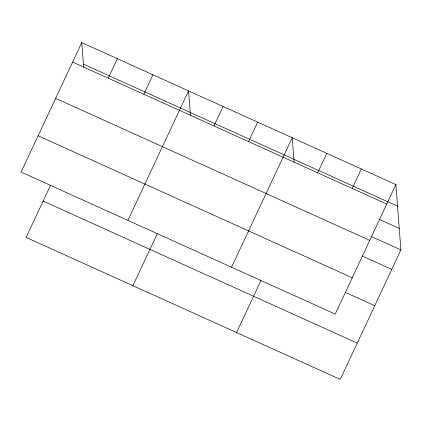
<?xml version="1.0" encoding="UTF-8"?>
<svg xmlns="http://www.w3.org/2000/svg" width="422" height="422" viewBox="0 0 422 422"><rect width="100%" height="100%" fill="white"/><g stroke="black" fill="none" stroke-linecap="round" stroke-linejoin="round"><path stroke-width="0.63" d="M81.757 42.596L21.1 172.086L335.226 314.084L395.889 184.593L81.757 42.596L83.651 67.235M50.513 185.316L26.111 237.407L340.243 379.404L400.9 249.914L395.889 184.593M108.243 78.154L117.358 58.69M143.844 94.248L152.959 74.784M127.903 220.368L188.56 90.872L190.454 115.512M132.914 285.689L157.316 233.598M213.996 125.962L223.117 106.492M248.553 141.581L257.673 122.116M231.567 267.226L292.224 137.736L294.118 162.375M236.578 332.547L260.981 280.456M317.661 172.82L326.781 153.355M352.212 188.439L361.332 168.974M83.414 64.149L397.54 206.147M72.637 62.066L386.768 204.058M378.988 219.197L399.244 228.355M371.112 236.447L400.9 249.914M55.63 98.373L369.762 240.366M361.992 255.917L391.78 269.378M38.107 135.778L352.238 277.776M344.985 292.224L374.773 305.686M43.118 201.099L357.249 343.097"/></g></svg>
